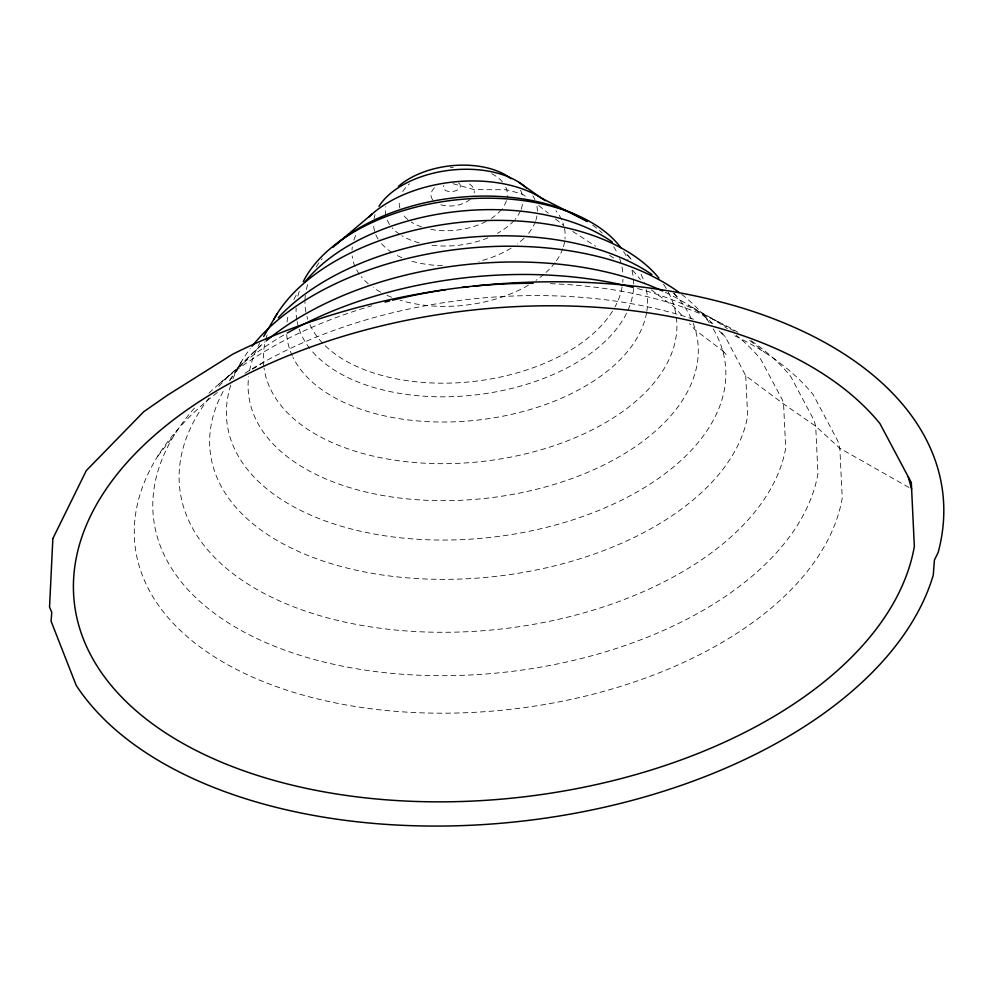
<?xml version="1.0" encoding="UTF-8"?>
<svg xmlns="http://www.w3.org/2000/svg" width="991" height="991" viewBox="0 0 991 991"><rect width="100%" height="100%" fill="white"/><g stroke="black" fill="none" stroke-linecap="round" stroke-linejoin="round"><path stroke-width="0.74" stroke-dasharray="4.96 3.72" d="M229.838 380.222L242.832 359.299M157.656 456.318L174.775 434.343M260.918 345.413L236.911 368.541L216.199 386.465M252.494 369.197L265.427 361.158M452.949 183.682L474.02 189.615L506.735 189.764L521.972 193.976L526.766 197.172M734.232 331.044L688.72 305.203M908.958 487.485L839.848 448.304L815.704 426.229L783.584 403.944L745.727 375.738L725.598 337.299A270.952 156.578 -6.7 0 0 719.937 330.821M572.724 231.436L595.579 246.276M609.552 255.344L614.631 258.639M651.335 289.855L674.301 307.086L683.381 316.996M722.724 350.925L726.353 354.741L722.724 350.802L695.484 330.201L689.439 323.599M749.729 340.433L764.693 352.449M538.732 205.509L548.296 213.189M555.468 218.937L563.829 225.663A107.09 61.888 -6.7 0 0 555.889 210.724M704.118 315.943L711.637 323.413M719.156 330.895L725.598 337.299M673.496 293.262L678.711 298.663M626.907 254.377L631.837 260.038A181.341 104.786 -6.7 0 0 626.188 253.758M632.555 270.147L640.397 279.487M745.727 375.738L747.648 415.985A270.952 156.578 -6.7 0 1 420.295 578.744A270.952 156.578 -6.7 0 1 224.907 388.299M217.376 392.473A356.549 206.029 -6.7 0 0 350.69 705.741A356.549 206.029 -6.7 0 0 842.226 498.225L839.848 448.304L837.754 440.834L813.215 394.691A356.549 206.029 -6.7 0 0 732.436 334.723M244.963 373.235A356.549 206.029 -6.7 0 1 694.679 319.622M194.521 408.044A334.995 193.579 -6.7 0 0 386.304 672.815A334.995 193.579 -6.7 0 0 817.959 473.71L815.704 426.229L814.045 420.32L790.707 376.444A334.995 193.579 -6.7 0 0 750.484 340.285M208.952 393.105A334.995 193.579 -6.7 0 1 371.774 305.785M550.389 283.674A334.995 193.579 -6.7 0 1 737.849 332.27M209.039 397.998A305.501 176.534 -6.7 0 0 400.513 630.474A305.501 176.534 -6.7 0 0 785.69 448.105L783.584 403.944L782.531 400.191L760.828 359.386A305.501 176.534 -6.7 0 0 736.263 335.33M218.8 386.354A305.501 176.534 -6.7 0 1 285.829 333.843M637.56 288.567A305.501 176.534 -6.7 0 1 727.344 328.628M229.677 380.606A270.952 156.578 -6.7 0 1 265.204 341.722M665.432 292.308A270.952 156.578 -6.7 0 1 713.656 324.491M713.198 328.876A250.884 144.971 -6.7 0 1 492.279 537.196A250.884 144.971 -6.7 0 1 230.891 384.681M232.91 378.971A250.884 144.971 -6.7 0 1 250.252 348.584M681.697 294.426A250.884 144.971 -6.7 0 1 709.829 323.586M693.229 323.376A226.134 130.676 -6.7 0 1 489.331 497.916A226.134 130.676 -6.7 0 1 248.63 376.63M249.546 370.721A226.134 130.676 -6.7 0 1 259.63 343.369M674.053 293.311A226.134 130.676 -6.7 0 1 692.697 322.025M676.37 317.355A207.726 120.035 -6.7 0 1 486.172 461.001A207.726 120.035 -6.7 0 1 264.064 368.194M263.866 366.707A207.726 120.035 -6.7 0 1 265.328 341.313M265.675 339.863A207.726 120.035 -6.7 0 1 267.892 332.617M663.561 284.355A207.726 120.035 -6.7 0 1 667.575 290.858M668.293 292.184A207.726 120.035 -6.7 0 1 676.172 315.869M646.59 312.698A181.341 104.786 -6.7 0 1 481.948 419.577A181.341 104.786 -6.7 0 1 293.002 357.317M292.357 355.967A181.341 104.786 -6.7 0 1 286.684 334.326M287.018 322.025A181.341 104.786 -6.7 0 1 288.344 314.816M293.893 299.542A181.341 104.786 -6.7 0 1 296.805 294.067M641.078 274.334A181.341 104.786 -6.7 0 1 644.881 283.934M646.355 289.768A181.341 104.786 -6.7 0 1 646.838 311.162M633.546 288.492A169.585 97.998 -6.7 0 1 496.64 391.718A169.585 97.998 -6.7 0 1 310.765 349.674M309.799 348.46A169.585 97.998 -6.7 0 1 299.034 328.764M298.192 326.027A169.585 97.998 -6.7 0 1 297.139 321.629M296.879 320.143A169.585 97.998 -6.7 0 1 296.136 308.04M297.882 296.136A169.585 97.998 -6.7 0 1 300.124 288.901M623.587 251.59A169.585 97.998 -6.7 0 1 628.021 259.469M631.973 270.432A169.585 97.998 -6.7 0 1 633.633 286.969M622.943 279.264A159.749 92.312 -6.7 0 1 622.744 282.311M622.137 286.87A159.749 92.312 -6.7 0 1 614.953 306.962M612.5 311.174A159.749 92.312 -6.7 0 1 473.809 381.424A159.749 92.312 -6.7 0 1 323.574 344.125M322.558 343.072A159.749 92.312 -6.7 0 1 309.91 324.639M307.78 319.226A159.749 92.312 -6.7 0 1 306.937 316.501M305.897 312.103A159.749 92.312 -6.7 0 1 304.943 301.524M304.98 300A159.749 92.312 -6.7 0 1 305.339 295.429M306.368 289.533A159.749 92.312 -6.7 0 1 308.474 282.324M316.166 266.913A159.749 92.312 -6.7 0 1 322.162 258.713M592.705 225.18A159.749 92.312 -6.7 0 1 602.231 233.058M613.689 246.734A159.749 92.312 -6.7 0 1 617.381 253.287M619.672 258.676A159.749 92.312 -6.7 0 1 622.831 273.169M564.597 241.816A107.09 61.888 -6.7 0 1 563.247 247.279M562.777 248.654A107.09 61.888 -6.7 0 1 555.864 261.488M555.034 262.615A107.09 61.888 -6.7 0 1 546.041 272.389M543.873 274.309A107.09 61.888 -6.7 0 1 535.995 280.366M528.426 285.185A107.09 61.888 -6.7 0 1 400.054 300.199M391.618 297.263A107.09 61.888 -6.7 0 1 385.982 294.86M380.68 292.184A107.09 61.888 -6.7 0 1 373.198 287.551M368.318 283.798A107.09 61.888 -6.7 0 1 361.244 276.625M359.287 274.061A107.09 61.888 -6.7 0 1 352.177 255.901M352.016 249.967A107.09 61.888 -6.7 0 1 352.3 247.007M353.886 240.07A107.09 61.888 -6.7 0 1 356.723 233.244M564.511 228.525A107.09 61.888 -6.7 0 1 564.994 238.856M536.924 216.001A82.265 47.531 -6.7 0 1 535.883 220.2M535.4 221.6A82.265 47.531 -6.7 0 1 527.955 234M523.991 238.236A82.265 47.531 -6.7 0 1 517.376 243.873M511.133 248.122A82.265 47.531 -6.7 0 1 478.851 261.376M442.506 265.588A82.265 47.531 -6.7 0 1 408.775 260.286M401.863 257.697A82.265 47.531 -6.7 0 1 394.22 253.882M391.916 252.482A82.265 47.531 -6.7 0 1 380.717 242.733M378.104 239.079A82.265 47.531 -6.7 0 1 375.502 233.913M374.623 231.262A82.265 47.531 -6.7 0 1 373.595 224.424M374.028 218.85A82.265 47.531 -6.7 0 1 375.069 214.651M532.861 195.772A82.265 47.531 -6.7 0 1 534.905 199.625M536.949 206.289A82.265 47.531 -6.7 0 1 537.357 211.826M522.468 204.394A69.06 39.913 -6.7 0 1 520.956 209.683M520.399 211.009A69.06 39.913 -6.7 0 1 515.023 219.407M514.069 220.51A69.06 39.913 -6.7 0 1 497.432 233.331M487.968 237.828A69.06 39.913 -6.7 0 1 430.936 245.136M419.23 242.857A69.06 39.913 -6.7 0 1 401.863 235.734M399.497 234.21A69.06 39.913 -6.7 0 1 392.163 227.819M389.636 224.548A69.06 39.913 -6.7 0 1 386.589 218.454M385.846 215.753A69.06 39.913 -6.7 0 1 385.71 206.785M520.585 190.235A69.06 39.913 -6.7 0 1 522.591 196.887M506.438 200.739A54.356 31.402 -6.7 0 1 502.264 208.531M501.372 209.658A54.356 31.402 -6.7 0 1 491.363 218.379M486.185 221.402A54.356 31.402 -6.7 0 1 429.673 229.132M421.571 226.939A54.356 31.402 -6.7 0 1 411.302 222.071M407.759 219.482A54.356 31.402 -6.7 0 1 402.173 213.214M399.881 208.048A54.356 31.402 -6.7 0 1 399.484 199.848M402.767 191.585A54.356 31.402 -6.7 0 1 409.481 183.818M450.385 167.628A54.356 31.402 -6.7 0 1 453.234 167.368M491.759 173.722A54.356 31.402 -6.7 0 1 502.697 182.183M505.782 187.15A54.356 31.402 -6.7 0 1 507.119 197.977M470.18 199.315A21.752 12.573 -6.7 0 1 439.942 204.493M432.869 199.971A21.752 12.573 -6.7 0 1 435.111 187.237M469.449 184.004A21.752 12.573 -6.7 0 1 474.181 192.898M458.499 182.926A8.585 4.967 -6.7 0 1 453.209 191.412A8.585 4.967 -6.7 0 1 443.869 185.428"/><path stroke-width="1.49" d="M263.705 336.432L276.96 314.023M335.181 245.26L372.232 213.932M519.036 182.369L541.309 198.039L587.39 221.55A159.749 92.312 -6.7 0 0 332.803 247.416M908.152 476.646L911.609 488.997M252.086 346.218A250.884 144.971 -6.7 0 1 679.182 292.531M278.31 317.715A226.134 130.676 -6.7 0 1 651.954 274.532M273.689 319.659A207.726 120.035 -6.7 0 1 459.514 222.43A207.726 120.035 -6.7 0 1 658.904 278.124M304.968 282.101A181.341 104.786 -6.7 0 1 612.388 242.077M303.246 281.704A169.585 97.998 -6.7 0 1 456.541 199.835A169.585 97.998 -6.7 0 1 620.923 247.787M368.875 217.054A107.09 61.888 -6.7 0 1 545.199 200.702M378.996 206.339A82.265 47.531 -6.7 0 1 448.948 170.341A82.265 47.531 -6.7 0 1 526.345 187.98M398.407 186.407A69.06 39.913 -6.7 0 1 511.022 178.677M266.306 340.805A270.952 156.578 -6.7 0 1 662.632 290.995M287.229 333.038A305.501 176.534 -6.7 0 1 633.138 287.415M385.103 302.094A334.995 193.579 -6.7 0 1 389.587 300.93M392.597 300.174A334.995 193.579 -6.7 0 1 445.665 289.657M462.45 287.39A334.995 193.579 -6.7 0 1 468.594 286.696M473.202 286.213A334.995 193.579 -6.7 0 1 533.158 283.327M52.857 538.584L49.55 607.049L51.755 612.289L51.086 621.208L76.233 685.438A447.362 258.515 -6.7 0 0 533.468 819.768A447.362 258.515 -6.7 0 0 933.287 575.053L934.402 560.076L938.143 552.482A450.36 260.237 -6.7 0 0 730.528 304.596A450.36 260.237 -6.7 0 0 232.736 354.183L167.516 395.198L143.769 411.686L86.328 470.576L52.857 538.584M911.311 482.58L879.897 423.516A423.516 244.74 -6.7 0 0 201.693 400.054A423.516 244.74 -6.7 0 0 310.728 789.294A423.516 244.74 -6.7 0 0 914.346 546.499L911.311 482.58"/></g></svg>
